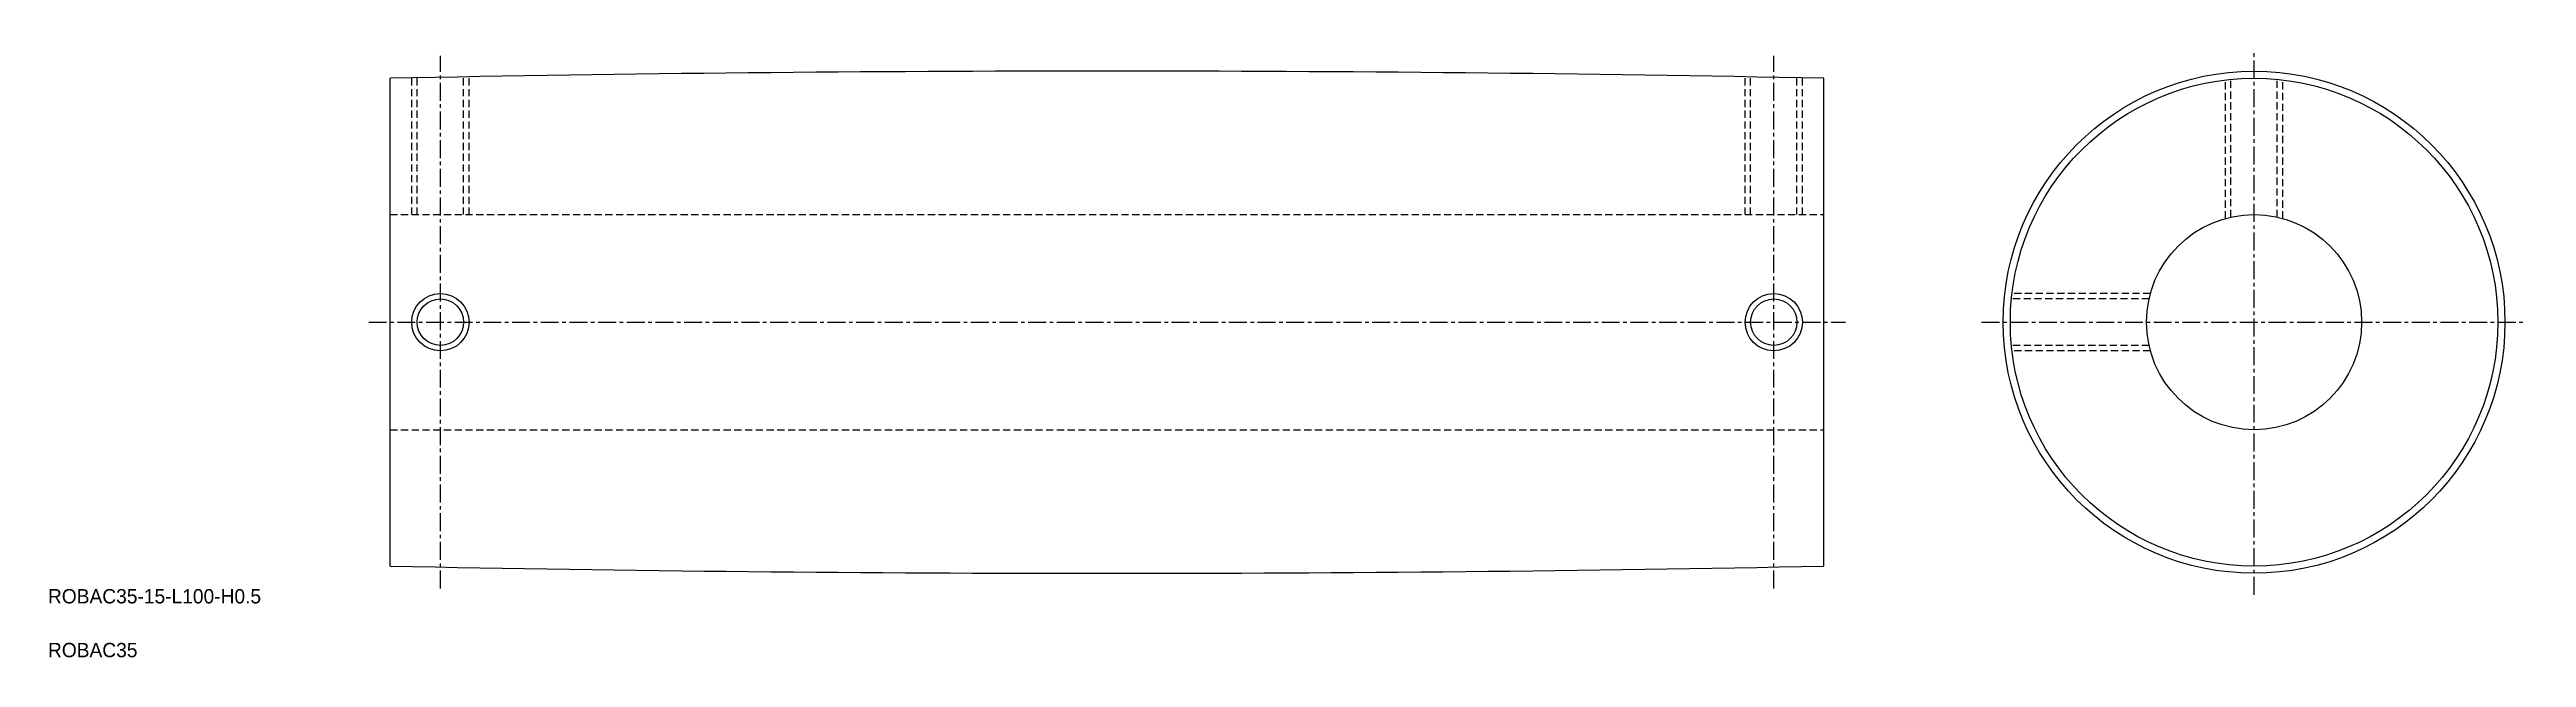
# Model space of a CAD drawing. Extents: x 3 to 175, y 2 to 45.
import ezdxf

# ---------------------------------------------------------------- set-up
doc = ezdxf.new("R2010")
doc.units = 0
doc.linetypes.add('CENTER', pattern=[2, 1.25, -0.25, 0.25, -0.25])
doc.linetypes.add('DASHED', pattern=[0.75, 0.5, -0.25])
doc.layers.get('0').update_dxf_attribs({"linetype": 'CONTINUOUS'})
doc.layers.add('CENTER', color=1, linetype='CENTER')

msp = doc.modelspace()

# ---------------------------------------------------------------- linework, layer by layer
at = {"color": 7, "linetype": 'CONTINUOUS'}
for p, q in [((26.37, 8.85), (26.37, 42.85)), ((126.37, 8.85), (126.37, 42.85))]:
    msp.add_line(p, q, dxfattribs=at)
at = {"color": 3, "linetype": 'DASHED'}
for p, q in [((27.87, 33.35), (27.87, 42.88)), ((28.25, 33.35), (28.25, 42.89)), ((31.49, 33.35), (31.49, 42.95)), ((31.87, 33.35), (31.87, 42.96)), ((120.87, 33.35), (120.87, 42.96)), ((121.25, 33.35), (121.25, 42.95)), ((124.49, 33.35), (124.49, 42.89)), ((124.87, 33.35), (124.87, 42.88)), ((154.37, 33.08), (154.37, 42.73)), ((154.75, 33.18), (154.75, 42.78)), ((157.99, 33.18), (157.99, 42.78)), ((158.37, 33.08), (158.37, 42.73)), ((26.37, 33.35), (126.37, 33.35)), ((149.14, 27.85), (139.49, 27.85)), ((149.05, 27.47), (139.45, 27.47)), ((149.05, 24.23), (139.45, 24.23)), ((149.14, 23.85), (139.49, 23.85)), ((26.37, 18.35), (126.37, 18.35))]:
    msp.add_line(p, q, dxfattribs=at)
at = {"color": 7, "linetype": 'CONTINUOUS'}
for centre, radius in [((156.37, 25.85), 17.5), ((156.37, 25.85), 17), ((156.37, 25.85), 7.5), ((29.87, 25.85), 1.62), ((122.87, 25.85), 1.62)]:
    msp.add_circle(centre, radius, dxfattribs=at)
at = {"color": 3, "linetype": 'CONTINUOUS'}
for centre in [(29.87, 25.85), (122.87, 25.85)]:
    msp.add_circle(centre, 2, dxfattribs=at)
at = {"color": 7, "linetype": 'CONTINUOUS'}
for centre, start, end in [((76.37, -2456.9), 88.85412, 91.14588), ((76.37, 2508.6), 268.85412, 271.14588)]:
    msp.add_arc(centre, 2500.25, start, end, dxfattribs=at)
at = {"layer": 'CENTER', "color": 1, "linetype": 'CENTER'}
for p, q in [((29.87, 7.29), (29.87, 44.42)), ((122.87, 7.29), (122.87, 44.42)), ((156.37, 6.85), (156.37, 44.85)), ((24.87, 25.85), (127.87, 25.85)), ((137.37, 25.85), (175.37, 25.85))]:
    msp.add_line(p, q, dxfattribs=at)

# ---------------------------------------------------------------- texts
at = {"color": 7, "linetype": 'CONTINUOUS'}
for s, p in [('ROBAC35-15-L100-H0.5', (2.5, 6.25)), ('ROBAC35', (2.5, 2.5))]:
    msp.add_text(s, height=1, dxfattribs=at).set_placement(p)

doc.saveas('drawing.dxf')
